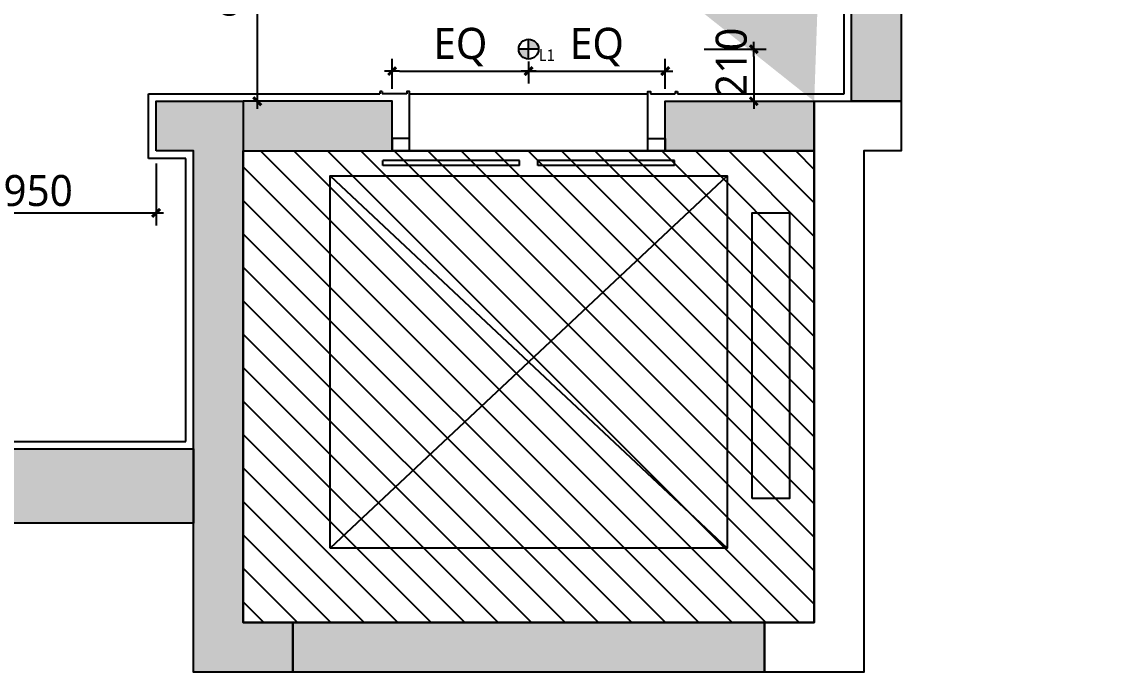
# Model space of a CAD drawing. Extents: x 3443499 to 7125205, y -1700016 to -264854.
# Drawn here: x 3450358 to 3454749, y -973672 to -971052 of the extents above; entities that cross this region are included whole.
import ezdxf

# ---------------------------------------------------------------- set-up
doc = ezdxf.new("R2010")
doc.units = 0
doc.header["$LTSCALE"] = 1000
doc.header["$MEASUREMENT"] = 0
doc.layers.get('0').update_dxf_attribs({"linetype": 'CONTINUOUS'})
doc.layers.get('Defpoints').update_dxf_attribs({"linetype": 'CONTINUOUS'})
for name, color, linetype in [('A-填充', 251, 'CONTINUOUS'), ('A-墙体', 255, 'CONTINUOUS'), ('A-标注', 1, 'CONTINUOUS'), ('A-结构', 4, 'CONTINUOUS'), ('A-结构柱', 255, 'CONTINUOUS'), ('B-电梯', 54, 'CONTINUOUS'), ('B-门槛线', 251, 'CONTINUOUS'), ('D-地面结构', 4, 'CONTINUOUS'), ('E-天花灯具', 92, 'CONTINUOUS'), ('E-天花空调', 1, 'CONTINUOUS'), ('E-天花结构', 4, 'CONTINUOUS')]:
    doc.layers.add(name, color=color, linetype=linetype)
doc.styles.add('微软雅黑', font='msyh.ttf')
doc.styles.add('黑体', font='simhei.ttf')
doc.dimstyles.new('K-SMD-50', dxfattribs={"dimscale": 50, "dimtxt": 2.5, "dimasz": 0.6, "dimexe": 1, "dimexo": 1, "dimgap": 0.5, "dimtad": 1, "dimdec": 0, "dimrnd": 5, "dimdsep": 46, "dimtxsty": '微软雅黑', "dimblk": 'YQTICK', "dimcen": 0, "dimclrd": 1, "dimclre": 1, "dimclrt": 1, "dimadec": 1, "dimazin": 2, "dimtfac": 1, "dimtdec": 0, "dimtix": 1, "dimtmove": 1, "dimatfit": 2, "dimldrblk": 'A', "dimfxl": 4, "dimfxlon": 1, "dimtolj": 1, "dimtzin": 0, "dimarcsym": 0})

# ---------------------------------------------------------------- blocks, each defined once
blk = doc.blocks.new('YQTICK')
at = {"color": 1}
blk.add_line((-1, 0), (1, 0), dxfattribs=at)
at = {"color": 1, "const_width": 0.4}
blk.add_lwpolyline([(0.53, 0.53), (-0.53, -0.53)], dxfattribs=at)
blk = doc.blocks.new('*D285')
at = {"layer": 'A-标注', "color": 1, "lineweight": -2, "transparency": 16777216}
for p, q in [((3445098.6, -971371.7), (3444848.6, -971371.7)), ((3444898.6, -971401.7), (3444898.6, -973441.7)), ((3445098.6, -973471.7), (3444848.6, -973471.7))]:
    blk.add_line(p, q, dxfattribs=at)
at = {"layer": 'Defpoints', "color": 0, "transparency": 16777216}
for p in [(3445198.6, -971371.7), (3444898.6, -973471.7), (3451048.5, -973471.7)]:
    blk.add_point(p, dxfattribs=at)
at = {"layer": 'A-标注', "color": 1, "lineweight": -2, "transparency": 16777216, "xscale": 30, "yscale": 30, "zscale": 30}
for p, rotation in [((3444898.6, -971371.7), 90), ((3444898.6, -973471.7), 270)]:
    blk.add_blockref('YQTICK', p, dxfattribs=dict(at, rotation=rotation))
at = {"layer": 'A-标注', "color": 1, "transparency": 16777216, "insert": (3444808.7, -972421.7), "char_height": 125, "attachment_point": 5, "rotation": 90, "style": '微软雅黑'}
blk.add_mtext('\\A1;2100', dxfattribs=at)
blk = doc.blocks.new('A')
at = {"color": 1}
for p, q in [((-0.37, 0), (-2.13, 0)), ((-1.44, 1.15), (-1.09, 1.44)), ((-1.44, 1.15), (-0.37, 0)), ((-1.44, -1.15), (-0.37, 0)), ((-1.09, 1.44), (0, 0)), ((-1.09, -1.44), (0, 0)), ((-1.44, -1.15), (-1.09, -1.44))]:
    blk.add_line(p, q, dxfattribs=at)
for points in [[(-1.44, 1.15), (-1.09, 1.44), (-0.37, 0), (0, 0)], [(-1.44, -1.15), (-1.09, -1.44), (-0.37, 0), (0, 0)]]:
    blk.add_solid(points, dxfattribs=at)
blk = doc.blocks.new('*U270')
at = {"layer": 'A-结构'}
for p, q in [((-50, -240), (-50, -230)), ((-40, -240), (-50, -240)), ((-40, -240), (-40, -230)), ((60, -230), (-40, -230)), ((1040, -230), (1140, -230)), ((1140, -240), (1140, -230)), ((1140, -240), (1150, -240)), ((1150, -240), (1150, -230))]:
    blk.add_line(p, q, dxfattribs=at)
for points in [[(0, 0), (70, 0), (70, -50), (0, -50)], [(1100, 0), (1030, 0), (1030, -50), (1100, -50)]]:
    blk.add_lwpolyline(points, close=True, dxfattribs=at)
for points in [[(70, -50), (70, -240), (60, -240), (60, -230)], [(1030, -50), (1030, -240), (1040, -240), (1040, -230)]]:
    blk.add_lwpolyline(points, dxfattribs=at)
at = {"layer": 'B-门槛线'}
blk.add_line((70, -230), (1030, -230), dxfattribs=at)
at = {"layer": 'D-地面结构'}
blk.add_line((70, -230), (1030, -230), dxfattribs=at)
at = {"layer": 'E-天花结构'}
blk.add_line((70, -230), (1030, -230), dxfattribs=at)
blk = doc.blocks.new('*D309')
at = {"layer": 'Defpoints', "color": 0, "transparency": 16777216}
for p in [(3452398.6, -970421.7), (3451305.8, -971371.8), (3451407.1, -971371.8)]:
    blk.add_point(p, dxfattribs=at)
at = {"layer": 'E-天花空调', "color": 1, "lineweight": -2, "transparency": 16777216}
for p, q in [((3451505.8, -970421.7), (3451255.8, -970421.7)), ((3451305.8, -970451.7), (3451305.8, -971341.8)), ((3451357.1, -971371.8), (3451255.8, -971371.8))]:
    blk.add_line(p, q, dxfattribs=at)
at = {"layer": 'E-天花空调', "color": 1, "lineweight": -2, "transparency": 16777216, "xscale": 30, "yscale": 30, "zscale": 30}
for p, rotation in [((3451305.8, -970421.7), 90), ((3451305.8, -971371.8), 270)]:
    blk.add_blockref('YQTICK', p, dxfattribs=dict(at, rotation=rotation))
at = {"layer": 'E-天花空调', "color": 1, "transparency": 16777216, "insert": (3451216.2, -970896.8), "char_height": 125, "attachment_point": 5, "rotation": 90, "style": '微软雅黑'}
blk.add_mtext('\\A1;950', dxfattribs=at)
blk = doc.blocks.new('*D310')
at = {"layer": 'Defpoints', "color": 0, "transparency": 16777216}
for p in [(3452398.6, -971161.7), (3452398.6, -971250.3), (3451848.8, -971371.8)]:
    blk.add_point(p, dxfattribs=at)
at = {"layer": 'E-天花空调', "color": 1, "lineweight": -2, "transparency": 16777216}
for p, q in [((3451848.8, -971321.8), (3451848.8, -971200.3)), ((3451878.8, -971250.3), (3452368.6, -971250.3)), ((3452398.6, -971211.7), (3452398.6, -971300.3))]:
    blk.add_line(p, q, dxfattribs=at)
at = {"layer": 'E-天花空调', "color": 1, "lineweight": -2, "transparency": 16777216, "xscale": 30, "yscale": 30, "zscale": 30, "rotation": 180}
blk.add_blockref('YQTICK', (3451848.8, -971250.3), dxfattribs=at)
at = {"layer": 'E-天花空调', "color": 1, "lineweight": -2, "transparency": 16777216, "xscale": 30, "yscale": 30, "zscale": 30}
blk.add_blockref('YQTICK', (3452398.6, -971250.3), dxfattribs=at)
at = {"layer": 'E-天花空调', "color": 1, "transparency": 16777216, "insert": (3452123.7, -971153.3), "char_height": 125, "attachment_point": 5, "style": '微软雅黑'}
blk.add_mtext('\\A1;EQ', dxfattribs=at)
blk = doc.blocks.new('*D311')
at = {"layer": 'Defpoints', "color": 0, "transparency": 16777216}
for p in [(3452398.6, -971161.7), (3452948.8, -971250.3), (3452948.8, -971371.7)]:
    blk.add_point(p, dxfattribs=at)
at = {"layer": 'E-天花空调', "color": 1, "lineweight": -2, "transparency": 16777216}
for p, q in [((3452948.8, -971321.7), (3452948.8, -971200.3)), ((3452398.6, -971211.7), (3452398.6, -971300.3)), ((3452428.6, -971250.3), (3452918.8, -971250.3))]:
    blk.add_line(p, q, dxfattribs=at)
at = {"layer": 'E-天花空调', "color": 1, "lineweight": -2, "transparency": 16777216, "xscale": 30, "yscale": 30, "zscale": 30, "rotation": 180}
blk.add_blockref('YQTICK', (3452398.6, -971250.3), dxfattribs=at)
at = {"layer": 'E-天花空调', "color": 1, "lineweight": -2, "transparency": 16777216, "xscale": 30, "yscale": 30, "zscale": 30}
blk.add_blockref('YQTICK', (3452948.8, -971250.3), dxfattribs=at)
at = {"layer": 'E-天花空调', "color": 1, "transparency": 16777216, "insert": (3452673.7, -971153.3), "char_height": 125, "attachment_point": 5, "style": '微软雅黑'}
blk.add_mtext('\\A1;EQ', dxfattribs=at)
blk = doc.blocks.new('*D312')
at = {"layer": 'Defpoints', "color": 0, "transparency": 16777216}
for p in [(3452398.6, -971161.7), (3452948.8, -971371.7), (3453305.2, -971371.7)]:
    blk.add_point(p, dxfattribs=at)
at = {"layer": 'E-天花空调', "color": 1, "lineweight": -2, "transparency": 16777216}
for p, q in [((3453105.2, -971161.7), (3453355.2, -971161.7)), ((3453305.2, -971191.7), (3453305.2, -971341.7)), ((3453105.2, -971371.7), (3453355.2, -971371.7))]:
    blk.add_line(p, q, dxfattribs=at)
at = {"layer": 'E-天花空调', "color": 1, "lineweight": -2, "transparency": 16777216, "xscale": 30, "yscale": 30, "zscale": 30}
for p, rotation in [((3453305.2, -971161.7), 90), ((3453305.2, -971371.7), 270)]:
    blk.add_blockref('YQTICK', p, dxfattribs=dict(at, rotation=rotation))
at = {"layer": 'E-天花空调', "color": 1, "transparency": 16777216, "insert": (3453215.3, -971214.7), "char_height": 125, "attachment_point": 5, "rotation": 90, "style": '微软雅黑'}
blk.add_mtext('\\A1;210', dxfattribs=at)
blk = doc.blocks.new('*D317')
at = {"layer": 'Defpoints', "color": 0, "transparency": 16777216}
for p in [(3449948.6, -971421.7), (3450898.5, -971571.8), (3450898.5, -971821.7)]:
    blk.add_point(p, dxfattribs=at)
at = {"layer": 'E-天花空调', "color": 1, "lineweight": -2, "transparency": 16777216}
for p, q in [((3449948.6, -971621.7), (3449948.6, -971871.7)), ((3450898.5, -971621.8), (3450898.5, -971871.7)), ((3449978.6, -971821.7), (3450868.5, -971821.7))]:
    blk.add_line(p, q, dxfattribs=at)
at = {"layer": 'E-天花空调', "color": 1, "lineweight": -2, "transparency": 16777216, "xscale": 30, "yscale": 30, "zscale": 30, "rotation": 180}
blk.add_blockref('YQTICK', (3449948.6, -971821.7), dxfattribs=at)
at = {"layer": 'E-天花空调', "color": 1, "lineweight": -2, "transparency": 16777216, "xscale": 30, "yscale": 30, "zscale": 30}
blk.add_blockref('YQTICK', (3450898.5, -971821.7), dxfattribs=at)
at = {"layer": 'E-天花空调', "color": 1, "transparency": 16777216, "insert": (3450423.5, -971732), "char_height": 125, "attachment_point": 5, "style": '微软雅黑'}
blk.add_mtext('\\A1;950', dxfattribs=at)
blk = doc.blocks.new('111')
at = {"layer": 'E-天花灯具'}
h = blk.add_hatch(color=251, dxfattribs=at)
h.paths.add_polyline_path([(-10016889.6, -2841423.8), (-10016849.6, -2841423.8, 0.414214), (-10016889.6, -2841383.8)])
h.paths.add_polyline_path([(-10016929.6, -2841423.8, 0.414214), (-10016889.6, -2841463.8), (-10016889.6, -2841423.8)])
for p, q in [((-10016889.6, -2841463.8), (-10016889.6, -2841383.8)), ((-10016849.6, -2841423.8), (-10016929.6, -2841423.8))]:
    blk.add_line(p, q, dxfattribs=at)
blk.add_circle((-10016889.6, -2841423.8), 40, dxfattribs=at)
at = {"layer": 'E-天花灯具', "style": '黑体'}
blk.add_text('L1', height=48, dxfattribs=at).set_placement((-10016849.2, -2841471.5))

msp = doc.modelspace()

# ---------------------------------------------------------------- hatches: boundary and pattern name
at = {"layer": 'A-填充'}
h = msp.add_hatch(dxfattribs=at)
h.set_pattern_fill('ANSI31', color=251, scale=30, angle=90)
h.set_pattern_definition([(135, (3279238.16, -911834.24), (-67.35192, -67.35192), [])])
h.paths.add_polyline_path([(3450898.6, -965771.8), (3450648.8, -965771.8), (3450648.8, -965471.7), (3448798.6, -965471.7), (3448798.6, -965671.7), (3448598.7, -965671.7), (3448598.6, -967271.7), (3450898.6, -967271.7)])
h.paths.add_polyline_path([(3453548.7, -971571.8), (3451248.8, -971571.8), (3451248.8, -973471.7), (3453548.7, -973471.7)])
at = {"layer": 'A-墙体'}
h = msp.add_hatch(color=252, dxfattribs=at)
h.dxf.hatch_style = 1
h.paths.add_polyline_path([(3451198.7, -969271.7), (3451098.5, -969271.7), (3451098.7, -968771.7), (3450898.5, -968771.7), (3450898.3, -969471.7), (3451198.7, -969471.7)], flags=17)
h.paths.add_polyline_path([(3445398.6, -972771.7), (3451048.5, -972771.7), (3451048.5, -973071.7), (3445398.6, -973071.7)])
h.paths.add_polyline_path([(3445198.6, -971571.8), (3445398.6, -971571.8), (3445398.6, -973071.7), (3445198.6, -973071.7)])
h.paths.add_polyline_path([(3453548.7, -971571.8), (3452948.8, -971571.8), (3452948.8, -971371.7), (3453548.7, -971371.7)])
h.paths.add_polyline_path([(3451248.8, -971571.8), (3451848.8, -971571.8), (3451848.8, -971371.8), (3451248.8, -971371.8)])
h.paths.add_polyline_path([(3450898.6, -965771.8), (3451098.6, -965771.8), (3451098.6, -967071.7), (3450898.6, -967071.7)])
h.paths.add_polyline_path([(3452398.7, -969271.7), (3453698.4, -969271.7), (3453698.4, -969471.7), (3452398.7, -969471.7)])
h.paths.add_polyline_path([(3445398.6, -969871.7), (3446148.5, -969871.7), (3446148.5, -970071.7), (3445398.6, -970071.7)])
h.paths.add_polyline_path([(3447648.5, -969871.7), (3448398.5, -969871.7), (3448398.5, -970071.7), (3447648.5, -970071.7)])
h.paths.add_polyline_path([(3448398.6, -965671.7), (3448598.6, -965671.7), (3448598.6, -967271.7), (3448398.6, -967271.7)])
h.paths.add_polyline_path([(3448798.6, -965271.7), (3450648.8, -965271.7), (3450648.8, -965471.7), (3448798.6, -965471.7)])
h.paths.add_polyline_path([(3450898.6, -963971.8), (3451098.8, -963971.8), (3451098.8, -965271.8), (3450898.6, -965271.8)])
h.paths.add_polyline_path([(3451223.8, -963671.7), (3453573.8, -963671.7), (3453573.8, -963871.7), (3451223.8, -963871.7)])
h.paths.add_polyline_path([(3453698.6, -963971.8), (3453898.7, -963971.8), (3453898.7, -965271.8), (3453698.6, -965271.8)])
h.paths.add_polyline_path([(3453698.6, -967071.7), (3453898.5, -967071.7), (3453898.5, -965771.8), (3453698.6, -965771.8)])
h.paths.add_polyline_path([(3453698.5, -968771.8), (3453898.7, -968771.8), (3453898.7, -969471.7), (3453698.5, -969471.7)])
h.paths.add_polyline_path([(3453698.7, -970071.7), (3453898.7, -970071.7), (3453898.7, -971371.7), (3453698.7, -971371.7)])
h.paths.add_polyline_path([(3451448.5, -973471.7), (3453348.7, -973471.7), (3453348.7, -973671.7), (3451448.5, -973671.7)])
h.paths.add_polyline_path([(3451198.7, -969471.7), (3451198.7, -969271.7), (3451098.5, -969271.7), (3451098.7, -968771.7), (3450898.5, -968771.7), (3450898.3, -969471.7)])
at = {"layer": 'A-结构柱'}
h = msp.add_hatch(color=255, dxfattribs=at)
h.dxf.hatch_style = 1
h.paths.add_polyline_path([(3451098.6, -969471.7), (3450898.6, -969471.7), (3450898.5, -969871.7), (3448398.5, -969871.7), (3448398.5, -970071.7), (3451098.6, -970071.7)], flags=17)
h.paths.add_polyline_path([(3453748.7, -971571.8), (3453898.7, -971571.8), (3453898.7, -971371.8), (3453548.9, -971371.8), (3453548.7, -973471.7), (3453348.7, -973471.7), (3453348.7, -973671.7), (3453748.7, -973671.7)], flags=17)
h.paths.add_polyline_path([(3453698.8, -965271.8), (3454148.8, -965271.8), (3454148.8, -965771.8), (3453698.8, -965771.8)])
h.paths.add_polyline_path([(3453573.8, -963471.8), (3454023.8, -963471.8), (3454023.8, -963971.8), (3453573.8, -963971.8)])
h.paths.add_polyline_path([(3450773.8, -963471.8), (3451223.8, -963471.8), (3451223.8, -963971.8), (3450773.8, -963971.8)])
h.paths.add_polyline_path([(3450648.8, -965271.8), (3451098.6, -965271.8), (3451098.6, -965771.8), (3450648.8, -965771.8)])
h.paths.add_polyline_path([(3448398.8, -965271.7), (3448798.6, -965271.7), (3448798.6, -965671.7), (3448398.8, -965671.7)])
h.paths.add_polyline_path([(3450048.6, -967271.7), (3450898.6, -967271.7), (3450898.6, -967071.7), (3451098.6, -967071.7), (3451098.5, -968771.7), (3450898.6, -968771.7), (3450898.5, -967471.7), (3450048.6, -967471.7)], flags=17)
h.paths.add_polyline_path([(3453898.7, -969471.7), (3453698.8, -969471.7), (3453698.8, -970071.7), (3453898.7, -970071.7)], flags=17)
h.paths.add_polyline_path([(3450898.5, -971571.8), (3450898.5, -971371.8), (3451248.5, -971371.8), (3451248.5, -973471.7), (3451448.5, -973471.7), (3451448.5, -973671.7), (3451048.5, -973671.7), (3451048.5, -971571.8)])
edge = h.paths.add_edge_path()
edge.add_line((3448398.6, -967271.7), (3448848.6, -967271.7))
edge.add_line((3448848.6, -967271.7), (3448848.6, -967471.7))
edge.add_line((3448848.6, -967471.7), (3448598.5, -967471.7))
edge.add_line((3448598.5, -967471.7), (3448598.5, -968771.7))
edge.add_line((3448598.5, -968771.7), (3448398.5, -968771.7))
edge.add_line((3448398.5, -968771.7), (3448398.5, -967271.7))
edge.add_line((3450898.5, -969471.7), (3451098.6, -969471.7))
edge.add_line((3451098.6, -969471.7), (3451098.6, -970071.7))
edge.add_line((3451098.6, -970071.7), (3448398.5, -970071.7))
edge.add_line((3448398.5, -970071.7), (3448398.5, -969871.7))
edge.add_line((3448398.5, -969871.7), (3450898.5, -969871.7))
edge.add_line((3450898.5, -969871.7), (3450898.6, -969471.7))
edge.add_line((3453698.6, -967071.7), (3453898.6, -967071.7))
edge.add_line((3453898.6, -967071.7), (3453898.6, -967271.8))
edge.add_line((3453898.6, -967271.8), (3454748.6, -967271.7))
edge.add_line((3454748.6, -967271.7), (3454748.6, -967471.7))
edge.add_line((3454748.6, -967471.7), (3453898.6, -967471.8))
edge.add_line((3453898.6, -967471.8), (3453898.5, -968771.8))
edge.add_line((3453898.5, -968771.8), (3453698.5, -968771.8))
edge.add_line((3453698.5, -968771.8), (3453698.8, -967071.7))
edge.add_line((3453548.7, -971371.8), (3453898.7, -971371.8))
edge.add_line((3453898.7, -971371.8), (3453898.7, -971571.8))
edge.add_line((3453898.7, -971571.8), (3453748.7, -971571.8))
edge.add_line((3453748.7, -971571.8), (3453748.7, -973671.7))
edge.add_line((3453748.7, -973671.7), (3453348.7, -973671.7))
edge.add_line((3453348.7, -973671.7), (3453348.7, -973471.7))
edge.add_line((3453348.7, -973471.7), (3453548.7, -973471.7))
edge.add_line((3453548.7, -973471.7), (3453548.9, -971371.8))
h.paths.add_polyline_path([(3445398.5, -969871.7), (3445198.6, -969871.7), (3445198.6, -971371.8), (3445198.6, -971571.8), (3445398.6, -971571.8)])
h.paths.add_polyline_path([(3453898.6, -967271.8), (3453898.6, -967271.8), (3453898.6, -967071.7), (3453698.8, -967071.7), (3453698.5, -968771.8), (3453898.5, -968771.8), (3453898.6, -967471.8), (3453898.6, -967471.8)])
h.paths.add_polyline_path([(3448398.5, -967471.7), (3448848.6, -967471.7), (3448848.6, -967271.7), (3448398.5, -967271.7)])

# ---------------------------------------------------------------- linework, layer by layer
at = {"layer": 'A-填充'}
msp.add_lwpolyline([(3451248.8, -971571.8), (3453548.7, -971571.8), (3453548.7, -973471.7), (3451248.8, -973471.7)], close=True, dxfattribs=at)
at = {"layer": 'A-墙体', "color": 4}
for p, q in [((3452948.8, -971571.8), (3451848.8, -971571.8)), ((3451812.2, -971630.8), (3451812.2, -971609.9)), ((3452362.2, -971609.9), (3451812.2, -971609.9)), ((3452362.2, -971630.8), (3451812.2, -971630.8)), ((3452362.2, -971630.8), (3452362.2, -971609.9)), ((3452985.5, -971609.9), (3452435.5, -971609.9)), ((3452435.5, -971630.8), (3452435.5, -971609.9)), ((3452985.5, -971630.8), (3452435.5, -971630.8)), ((3452985.5, -971630.8), (3452985.5, -971609.9))]:
    msp.add_line(p, q, dxfattribs=at)
at = {"layer": 'A-墙体'}
for points in [[(3453698.7, -970071.7), (3453898.7, -970071.7), (3453898.7, -971371.7), (3453698.7, -971371.7)], [(3451248.8, -971571.8), (3451848.8, -971571.8), (3451848.8, -971371.8), (3451248.8, -971371.8)], [(3453548.7, -971571.8), (3452948.8, -971571.8), (3452948.8, -971371.7), (3453548.7, -971371.7)], [(3445398.6, -972771.7), (3451048.5, -972771.7), (3451048.5, -973071.7), (3445398.6, -973071.7)], [(3451448.5, -973471.7), (3453348.7, -973471.7), (3453348.7, -973671.7), (3451448.5, -973671.7)]]:
    msp.add_lwpolyline(points, close=True, dxfattribs=at)
at = {"layer": 'A-结构'}
for p, q in [((3453668.7, -971341.8), (3453668.7, -969501.7)), ((3450868.5, -971601.8), (3450868.5, -971341.8)), ((3450868.5, -971341.8), (3451798.8, -971341.8)), ((3452998.8, -971341.8), (3453668.7, -971341.8)), ((3451018.5, -971601.8), (3450868.5, -971601.8)), ((3451018.5, -972741.7), (3451018.5, -971601.8)), ((3445428.6, -972741.7), (3451018.5, -972741.7))]:
    msp.add_line(p, q, dxfattribs=at)
at = {"layer": 'A-结构柱'}
for points in [[(3450898.5, -971571.8), (3450898.5, -971371.8), (3451248.5, -971371.8), (3451248.5, -973471.7), (3451448.5, -973471.7), (3451448.5, -973671.7), (3451048.5, -973671.7), (3451048.5, -971571.8), (3450898.5, -971571.8)], [(3453548.7, -971371.8), (3453898.7, -971371.8), (3453898.7, -971571.8), (3453748.7, -971571.8), (3453748.7, -973671.7), (3453348.7, -973671.7), (3453348.7, -973471.7), (3453548.7, -973471.7), (3453548.9, -971371.8)]]:
    msp.add_lwpolyline(points, dxfattribs=at)
at = {"layer": 'B-电梯'}
for p, q in [((3453198.8, -971671.7), (3451598.8, -973171.7)), ((3451598.8, -971671.7), (3453198.8, -973171.7))]:
    msp.add_line(p, q, dxfattribs=at)
for points in [[(3451598.8, -973171.7), (3451598.8, -971671.7), (3453198.8, -971671.7), (3453198.8, -973171.7)], [(3453298.8, -972971.7), (3453298.8, -971821.7), (3453448.8, -971821.7), (3453448.8, -972971.7)]]:
    msp.add_lwpolyline(points, close=True, dxfattribs=at)

# ---------------------------------------------------------------- block references
at = {"xscale": -1, "rotation": 180}
msp.add_blockref('*U270', (3451848.8, -971571.8), dxfattribs=at)
at = {"layer": 'E-天花灯具'}
msp.add_blockref('111', (13469288.3, 1870262.1), dxfattribs=at)

# ---------------------------------------------------------------- dimensions: what is measured, and where the dimension line sits
at = {"layer": 'A-标注'}
dim = msp.add_linear_dim(base=(3444898.6, -973471.7), p1=(3445198.6, -971371.7), p2=(3451048.5, -973471.7), angle=90, dimstyle='K-SMD-50', dxfattribs=at)
dim.commit()
dim.dimension.update_dxf_attribs({"geometry": '*D285', "text_midpoint": (3444808.7, -972421.7)})
at = {"layer": 'E-天花空调'}
dim = msp.add_linear_dim(base=(3451305.8, -971371.8), p1=(3452398.6, -970421.7), p2=(3451407.1, -971371.8), angle=90, dimstyle='K-SMD-50', dxfattribs=at)
dim.commit()
dim.dimension.update_dxf_attribs({"geometry": '*D309', "text_midpoint": (3451216.2, -970896.8)})
for base, p1, p2, picture, middle in [((3452398.6, -971250.3), (3451848.8, -971371.8), (3452398.6, -971161.7), '*D310', (3452123.7, -971153.3)), ((3452948.8, -971250.3), (3452398.6, -971161.7), (3452948.8, -971371.7), '*D311', (3452673.7, -971153.3))]:
    dim = msp.add_linear_dim(base=base, p1=p1, p2=p2, text='EQ', dimstyle='K-SMD-50', dxfattribs=at)
    dim.commit()
    dim.dimension.update_dxf_attribs({"geometry": picture, "text_midpoint": middle})
dim = msp.add_linear_dim(base=(3453305.2, -971371.7), p1=(3452398.6, -971161.7), p2=(3452948.8, -971371.7), angle=90, dimstyle='K-SMD-50', dxfattribs=at)
dim.commit()
dim.dimension.update_dxf_attribs({"geometry": '*D312', "text_midpoint": (3453305.2, -971214.7), "dimtype": 128})
dim = msp.add_linear_dim(base=(3450898.5, -971821.7), p1=(3449948.6, -971421.7), p2=(3450898.5, -971571.8), dimstyle='K-SMD-50', dxfattribs=at)
dim.commit()
dim.dimension.update_dxf_attribs({"geometry": '*D317', "text_midpoint": (3450423.5, -971732)})

doc.saveas('drawing.dxf')
